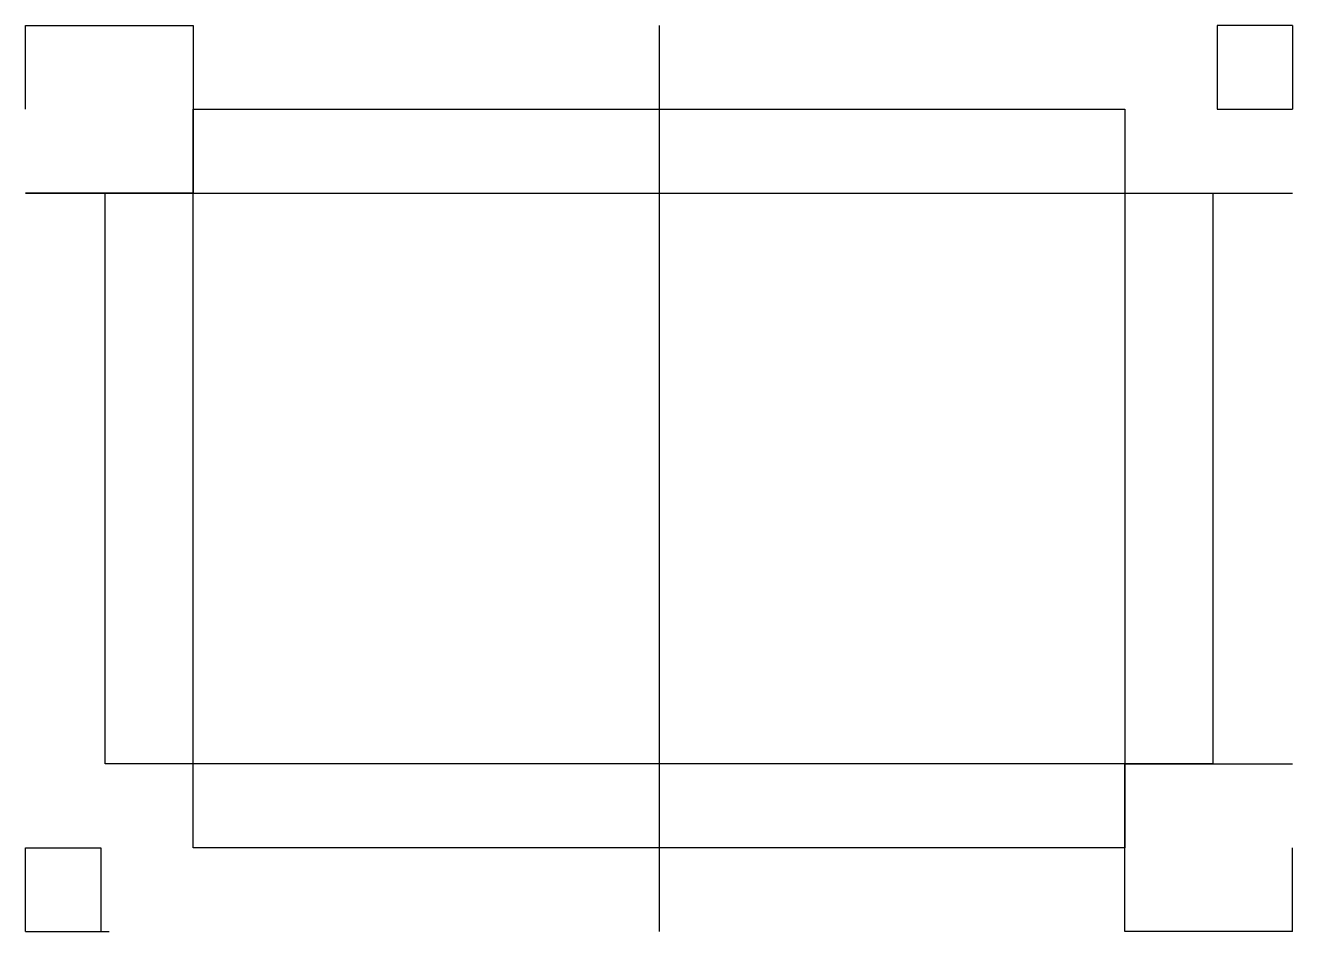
# Model space of a CAD drawing. Header units: millimetres. Extents: x 0 to 151, y 0 to 108.
import ezdxf

# ---------------------------------------------------------------- set-up
doc = ezdxf.new("R2010")
doc.units = ezdxf.units.MM
doc.header["$MEASUREMENT"] = 0
doc.layers.get('0').update_dxf_attribs({"true_color": 0xc2ced6})

msp = doc.modelspace()

# ---------------------------------------------------------------- linework, layer by layer
for p, q in [((0, 108, 20), (10, 108, 20)), ((0, 98, 20), (0, 108, 20)), ((0, 108, 20), (20, 108, 20)), ((20, 108, 20), (20, 88, 20)), ((20, 108, 20), (20, 98, 20)), ((75.5, 108, 20), (75.5, 0, 20)), ((151, 108, 20), (142, 108, 20)), ((142, 108, 20), (142, 98, 20)), ((151, 108, 20), (151, 98, 20)), ((20, 98, 20), (131, 98, 20)), ((20, 10, 20), (20, 98, 20)), ((131, 98, 20), (131, 10, 20)), ((142, 98, 20), (151, 98, 20)), ((20, 88, 20), (0, 88, 20)), ((0, 88, 20), (151, 88, 20)), ((9.5, 20, 20), (9.5, 88, 20)), ((20, 88, 20), (131, 88, 20)), ((75.5, 88, 20), (82.1, 88, 20)), ((75.5, 88, 20), (141.5, 88, 20)), ((141.5, 88, 20), (141.5, 20, 20)), ((141.5, 20, 20), (9.5, 20, 20)), ((131, 0, 20), (131, 20, 20)), ((131, 20, 20), (151, 20, 20)), ((0, 0), (0, 10)), ((0, 0, 20), (0, 10, 20)), ((0, 10, 20), (9, 10, 20)), ((9, 10, 20), (9, 0, 20)), ((131, 10, 20), (20, 10, 20)), ((151, 0, 20), (151, 10, 20)), ((0, 0, 20), (10, 0, 20)), ((151, 0, 20), (131, 0, 20))]:
    msp.add_line(p, q)

doc.saveas('drawing.dxf')
